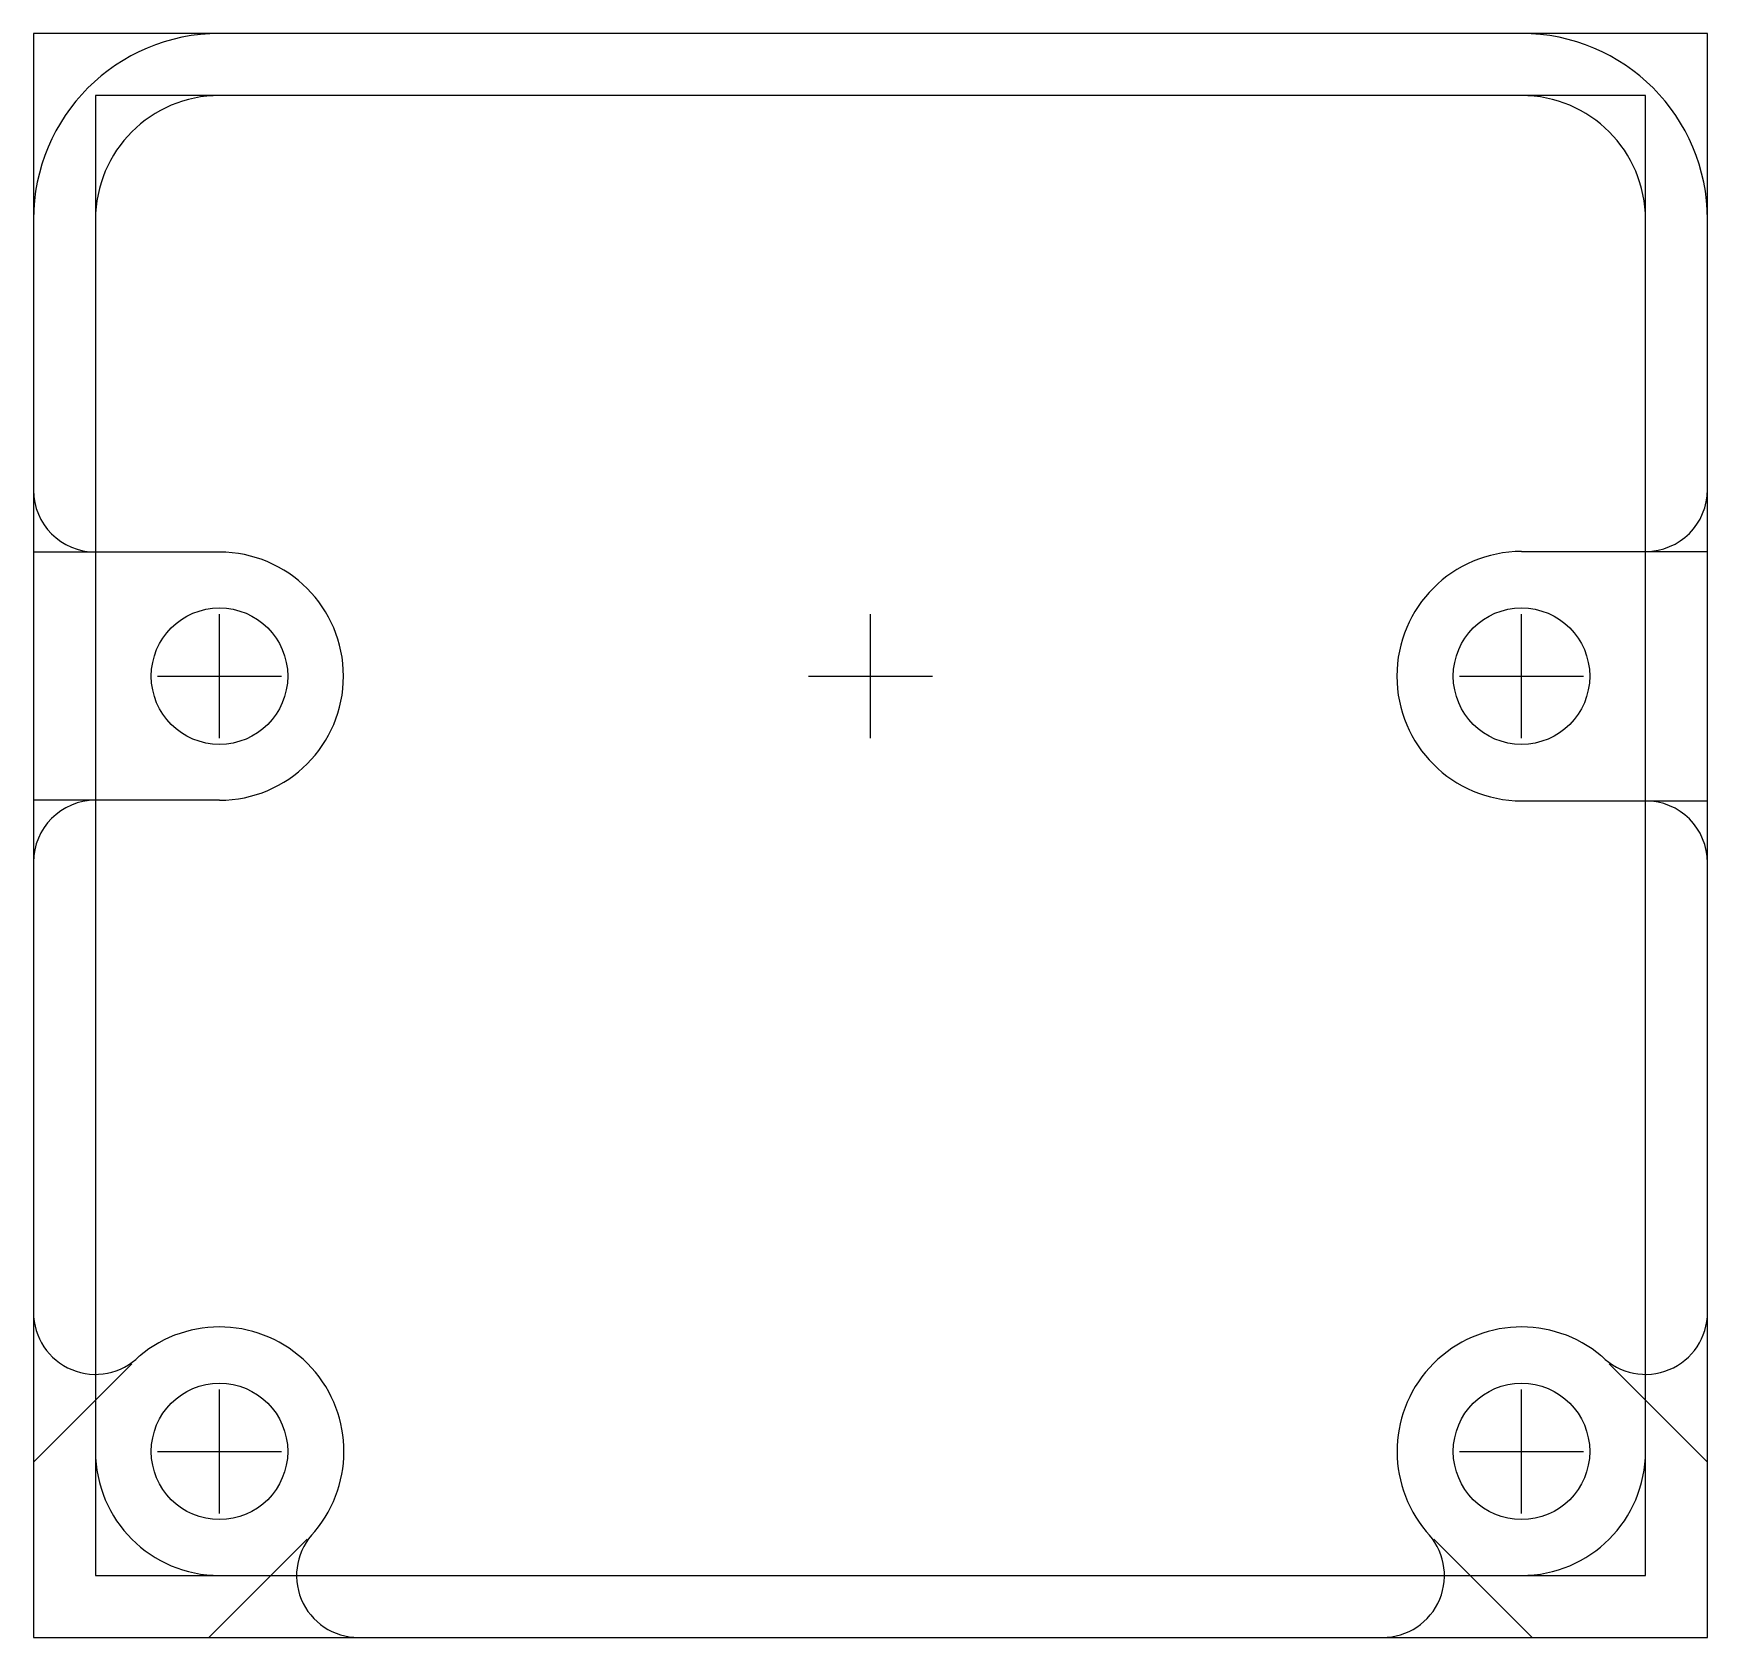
# Model space of a CAD drawing. Header units: millimetres. Extents: x -13.5 to 13.5, y -15.5 to 10.4.
import ezdxf

# ---------------------------------------------------------------- set-up
doc = ezdxf.new("R2010")
doc.units = ezdxf.units.MM
doc.header["$MEASUREMENT"] = 0
doc.layers.add('Default', color=178, linetype='Continuous', true_color=0x000000)

msp = doc.modelspace()

# ---------------------------------------------------------------- linework, layer by layer
at = {"layer": 'Default'}
for p, q in [((-10.5, 10.362), (-13.5, 10.362)), ((-13.5, 10.362), (-13.5, 7.362)), ((10.5, 10.362), (-10.5, 10.362)), ((13.5, 10.362), (10.5, 10.362)), ((13.5, 7.362), (13.5, 10.362)), ((12.5, 9.362), (-12.5, 9.362)), ((-12.5, 9.362), (-12.5, -14.5)), ((12.5, -14.5), (12.5, 9.362)), ((-13.5, 7.362), (-13.5, 3)), ((13.5, 3.01), (13.5, 7.362)), ((-13.5, 3), (-13.5, 2)), ((13.5, 2.01), (13.5, 3.01)), ((-13.5, 2), (-13.5, -2)), ((13.5, -2.01), (13.5, 2.01)), ((-13.5, -2), (-13.5, -3)), ((13.5, -3.01), (13.5, -2.01)), ((-13.5, -3), (-13.5, -10.257)), ((13.5, -10.257), (13.5, -3.01)), ((-13.5, -10.257), (-13.5, -12.672)), ((13.5, -12.672), (13.5, -10.257)), ((-13.5, -12.672), (-13.5, -15.5)), ((13.5, -15.5), (13.5, -12.672)), ((-12.5, -14.5), (12.5, -14.5)), ((-13.5, -15.5), (-10.672, -15.5)), ((-10.672, -15.5), (-8.257, -15.5)), ((-8.257, -15.5), (8.257, -15.5)), ((8.257, -15.5), (10.672, -15.5)), ((10.672, -15.5), (13.5, -15.5))]:
    msp.add_line(p, q, dxfattribs=at)
for points in [[(-12.5, 2), (-13.5, 2)], [(-10.5, 2), (-12.5, 2)], [(10.5, 2.01), (12.5, 2.01)], [(12.5, 2.01), (13.5, 2.01)], [(-10.5, -1), (-10.5, 1)], [(0, -1), (0, 1)], [(10.5, -1), (10.5, 1)], [(-11.5, 0), (-9.5, 0)], [(-1, 0), (1, 0)], [(9.5, 0), (11.5, 0)], [(-12.5, -2), (-13.5, -2)], [(-10.5, -2), (-12.5, -2)], [(10.5, -2.01), (12.5, -2.01)], [(12.5, -2.01), (13.5, -2.01)], [(-11.914, -11.086), (-13.5, -12.672)], [(11.914, -11.086), (13.5, -12.672)], [(-10.5, -13.5), (-10.5, -11.5)], [(10.5, -13.5), (10.5, -11.5)], [(-11.5, -12.5), (-9.5, -12.5)], [(9.5, -12.5), (11.5, -12.5)], [(-9.086, -13.914), (-10.672, -15.5)], [(9.086, -13.914), (10.672, -15.5)]]:
    msp.add_lwpolyline(points, dxfattribs=at)
for centre in [(-10.5, 0), (10.5, 0), (-10.5, -12.5), (10.5, -12.5)]:
    msp.add_circle(centre, 1.1, dxfattribs=at)
for centre, radius, start, end in [((-10.5, 7.362), 3, 90, 180), ((10.5, 7.362), 3, 360, 90), ((-10.5, 7.362), 2, 90, 180), ((10.5, 7.362), 2, 0, 90), ((-12.5, 3), 1, 180, 270), ((12.5, 3.01), 1, 270, 0), ((-10.5, 0), 2, 270, 90), ((10.5, 0), 2.01, 90, 270), ((-12.5, -3), 1, 90, 180), ((12.5, -3.01), 1, 0, 90), ((-12.5, -10.257), 1, 180, 315), ((12.5, -10.257), 1, 225, 0), ((-10.5, -12.5), 2.007, 319.9032, 130.0968), ((10.5, -12.5), 2.007, 49.9032, 220.0968), ((-10.5, -12.5), 2, 180, 270), ((10.5, -12.5), 2, 270, 0), ((-8.257, -14.5), 1, 135, 270), ((8.257, -14.5), 1, 270, 45)]:
    msp.add_arc(centre, radius, start, end, dxfattribs=at)

doc.saveas('drawing.dxf')
